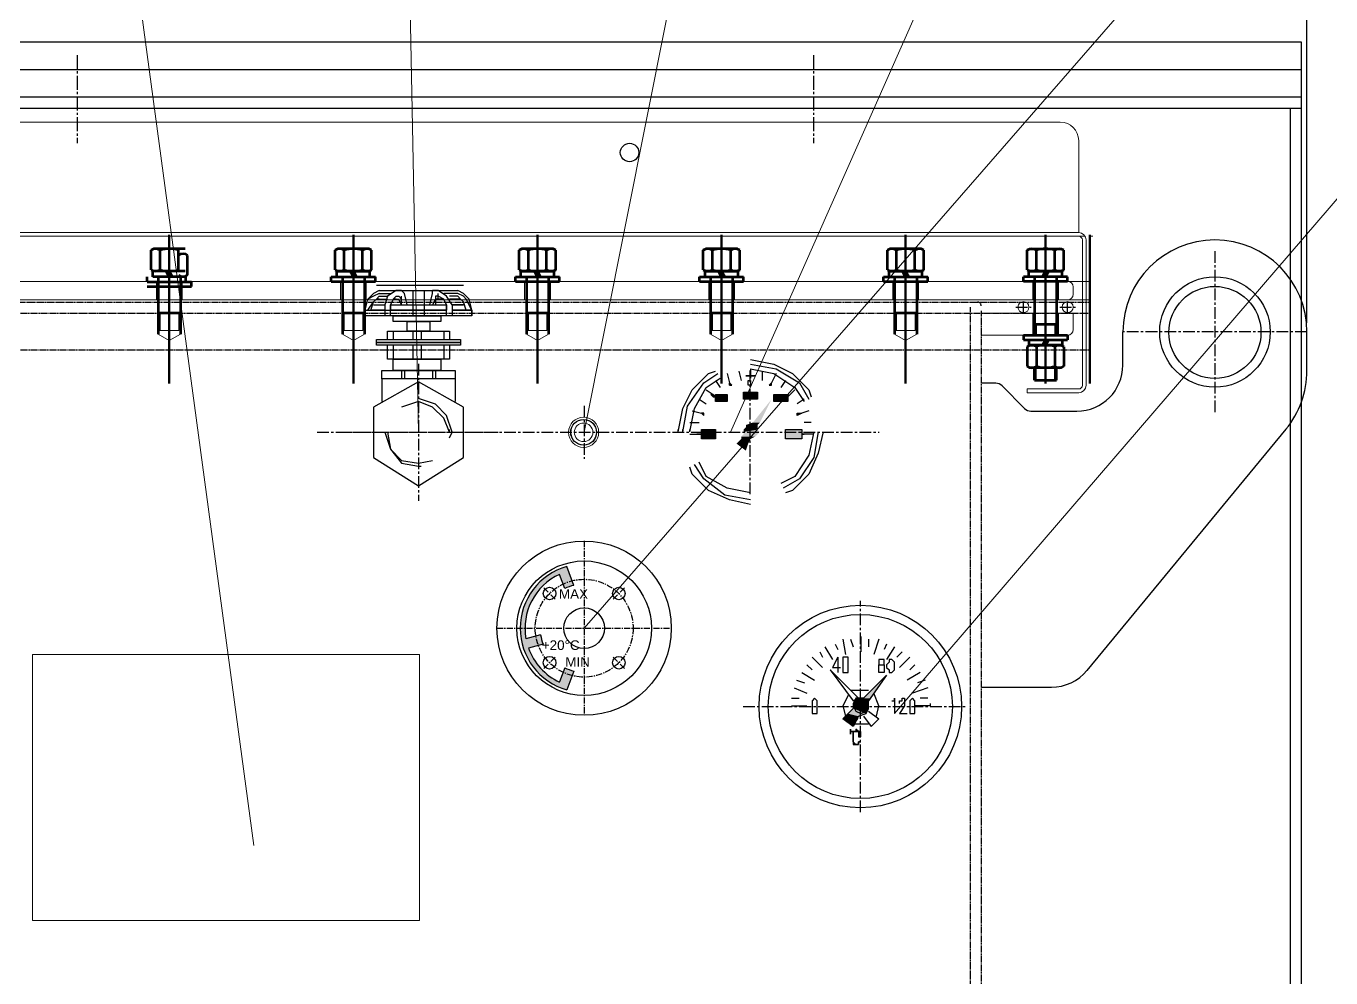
# Model space of a CAD drawing. Header units: millimetres. Extents: x 3151 to 13728, y 2378 to 9705.
# Drawn here: x 5984 to 6693, y 8066 to 8583 of the extents above; entities that cross this region are included whole.
import ezdxf

# ---------------------------------------------------------------- set-up
doc = ezdxf.new("R2010")
doc.units = ezdxf.units.MM
for name, pattern in [('CENTER', [50.8, 31.75, -6.35, 6.35, -6.35]), ('CENTER2', [1.125, 0.75, -0.125, 0.125, -0.125]), ('CENTERX2', [101.6, 63.5, -12.7, 12.7, -12.7]), ('DASHED', [0.75, 0.5, -0.25])]:
    doc.linetypes.add(name, pattern=pattern)
for name, color, linetype, lineweight in [('1', 4, 'Continuous', 53), ('4', 2, 'Continuous', 50), ('标注、文本', 3, 'Continuous', 18), ('粗实线', 4, 'Continuous', 40), ('铁心', 3, 'Continuous', 0)]:
    doc.layers.add(name, color=color, linetype=linetype, lineweight=lineweight)
for name, color, linetype in [('2', 3, 'Continuous'), ('2细线层', 4, 'Continuous'), ('3中心线层', 1, 'CENTER'), ('4虚线层', 6, 'DASHED')]:
    doc.layers.add(name, color=color, linetype=linetype)
doc.styles.add('Note Text (ANSI)', font='arial.ttf')
doc.styles.get("Standard").update_dxf_attribs({"font": 'arial.ttf'})
doc.dimstyles.new('1-15', dxfattribs={"dimscale": 10, "dimtxt": 3.5, "dimasz": 2, "dimexe": 1.5, "dimexo": 0.5, "dimgap": 0.5, "dimtad": 1, "dimtoh": 1, "dimdec": 1, "dimdsep": 46, "dimtxsty": 'Standard', "dimcen": 2.5, "dimclrd": 3, "dimclre": 3, "dimclrt": 3, "dimadec": 0, "dimazin": 2, "dimtfac": 1, "dimtdec": 1, "dimtmove": 0, "dimatfit": 2, "dimfxl": 1, "dimarcsym": 0})

# ---------------------------------------------------------------- blocks, each defined once
blk = doc.blocks.new('A$C27D37FBA')
at = {"layer": '1', "color": 1, "linetype": 'CENTERX2', "lineweight": -3, "ltscale": 0.1}
for p, q in [((43.28, 74.34), (43.28, 0)), ((0, 37.17), (86.57, 37.17))]:
    blk.add_line(p, q, dxfattribs=at)
at = {"layer": '粗实线', "lineweight": 30}
for points in [[(21.92, 114.15), (18.86, 112.62), (15.81, 109.57)], [(34.13, 114.15), (31.07, 114.15), (26.5, 111.1), (24.97, 106.52)], [(37.18, 106.52), (35.65, 112.62), (34.13, 114.15)], [(49.39, 106.52), (50.92, 112.62), (50.92, 114.15)], [(61.6, 106.52), (58.55, 111.1), (53.97, 114.15)], [(70.76, 109.57), (67.71, 112.62), (64.65, 114.15)], [(21.92, 112.62), (18.86, 111.1), (15.81, 109.57)], [(21.92, 111.1), (20.39, 109.57), (18.86, 108.04)], [(21.92, 109.57), (20.39, 109.57), (18.86, 108.04)], [(31.07, 111.1), (29.55, 109.57), (28.02, 106.52)], [(31.07, 109.57), (29.55, 109.57), (28.02, 106.52)], [(28.02, 100.41), (28.02, 106.52), (28.02, 103.46)], [(34.13, 106.52), (34.13, 109.57), (32.6, 111.1)], [(34.13, 106.52), (32.6, 109.57)], [(34.13, 109.57), (34.13, 111.1)], [(53.97, 111.1), (52.44, 111.1), (52.44, 109.57), (52.44, 106.52)], [(53.97, 109.57), (52.44, 109.57)], [(58.55, 106.52), (57.02, 109.57), (53.97, 111.1)], [(58.55, 106.52), (57.02, 109.57), (53.97, 109.57)], [(58.55, 100.41), (58.55, 106.52), (58.55, 103.46)], [(69.23, 109.57), (67.71, 111.1), (64.65, 112.62)], [(67.71, 108.04), (66.18, 109.57), (64.65, 111.1)], [(67.71, 108.04), (66.18, 109.57), (64.65, 109.57)], [(72.28, 103.46), (72.28, 100.41), (14.28, 100.41), (14.28, 103.46)], [(61.6, 103.46), (72.28, 103.46), (72.28, 100.41), (14.28, 100.41), (14.28, 103.46), (24.97, 103.46)], [(28.02, 103.46), (58.55, 103.46)], [(26.5, 87.54), (26.5, 92.12), (60.07, 92.12), (60.07, 87.54)], [(60.07, 84.49), (60.07, 76.85), (26.5, 76.85), (26.5, 84.49)], [(60.07, 37.17), (57.02, 44.8), (50.92, 50.91), (43.28, 53.96), (34.13, 50.91)], [(60.07, 34.12), (61.6, 37.17), (58.55, 46.33), (52.44, 52.43), (43.28, 55.49)], [(24.97, 37.17), (28.02, 28.01), (34.13, 20.38), (43.28, 18.85), (44.81, 18.85)], [(26.5, 37.17), (28.02, 28.01), (34.13, 21.91), (43.28, 20.38), (50.92, 21.91)], [(60.07, 37.17), (60.07, 38.7)]]:
    blk.add_lwpolyline(points, dxfattribs=at)
for points in [[(55.5, 100.41), (55.5, 97.36), (29.55, 97.36), (29.55, 100.41)], [(49.39, 97.36), (49.39, 92.12), (37.18, 92.12), (37.18, 97.36)], [(66.18, 87.54), (66.18, 86.01), (20.39, 86.01), (20.39, 87.54)], [(66.18, 86.01), (66.18, 84.49), (20.39, 84.49), (20.39, 86.01)], [(55.5, 76.85), (55.5, 70.75), (29.55, 70.75), (29.55, 76.85)], [(18.86, 50.91), (18.86, 23.43), (43.28, 8.17), (67.71, 23.43), (67.71, 50.91), (43.28, 64.64)], [(63.13, 70.75), (63.13, 66.17), (23.44, 66.17), (23.44, 70.75)]]:
    blk.add_lwpolyline(points, close=True, dxfattribs=at)
for points in [[(20.39, 117.2), (20.39, 117.2), (67.71, 117.2), (67.71, 117.2)], [(21.92, 114.15), (21.92, 114.15), (64.65, 114.15), (64.65, 114.15)], [(40.23, 114.15), (40.23, 114.15), (40.23, 100.41), (40.23, 100.41)], [(46.34, 114.15), (46.34, 114.15), (46.34, 100.41), (46.34, 100.41)], [(53.97, 114.15), (53.97, 114.15), (50.92, 114.15), (50.92, 114.15)], [(50.92, 112.62), (50.92, 112.62), (50.92, 114.15), (50.92, 114.15)], [(14.28, 103.46), (14.28, 103.46), (15.81, 109.57), (15.81, 109.57)], [(14.28, 103.46), (14.28, 103.46), (15.81, 109.57), (15.81, 109.57)], [(15.81, 103.46), (15.81, 103.46), (18.86, 108.04), (18.86, 108.04)], [(17.34, 103.46), (17.34, 103.46), (18.86, 108.04), (18.86, 108.04)], [(18.86, 106.52), (18.86, 106.52), (24.97, 106.52), (24.97, 106.52)], [(21.92, 112.62), (21.92, 112.62), (28.02, 112.62), (28.02, 112.62)], [(21.92, 111.1), (21.92, 111.1), (26.5, 111.1), (26.5, 111.1)], [(21.92, 109.57), (21.92, 109.57), (26.5, 109.57), (26.5, 109.57)], [(24.97, 106.52), (24.97, 106.52), (24.97, 100.41), (24.97, 100.41)], [(28.02, 106.52), (28.02, 106.52), (58.55, 106.52), (58.55, 106.52)], [(31.07, 111.1), (31.07, 111.1), (32.6, 111.1), (32.6, 111.1)], [(31.07, 109.57), (31.07, 109.57), (32.6, 109.57), (32.6, 109.57)], [(52.44, 109.57), (52.44, 109.57), (50.92, 106.52), (50.92, 106.52)], [(53.97, 111.1), (53.97, 111.1), (53.97, 112.62), (53.97, 112.62)], [(53.97, 109.57), (53.97, 109.57), (53.97, 111.1), (53.97, 111.1)], [(64.65, 112.62), (64.65, 112.62), (57.02, 112.62), (57.02, 112.62)], [(64.65, 111.1), (64.65, 111.1), (60.07, 111.1), (60.07, 111.1)], [(64.65, 109.57), (64.65, 109.57), (60.07, 109.57), (60.07, 109.57)], [(61.6, 106.52), (61.6, 106.52), (67.71, 106.52), (67.71, 106.52)], [(67.71, 106.52), (67.71, 106.52), (61.6, 106.52), (61.6, 106.52)], [(61.6, 106.52), (61.6, 106.52), (61.6, 100.41), (61.6, 100.41)], [(69.23, 103.46), (69.23, 103.46), (67.71, 108.04), (67.71, 108.04)], [(69.23, 103.46), (69.23, 103.46), (67.71, 108.04), (67.71, 108.04)], [(72.28, 103.46), (72.28, 103.46), (69.23, 109.57), (69.23, 109.57)], [(72.28, 103.46), (72.28, 103.46), (70.76, 109.57), (70.76, 109.57)], [(24.97, 103.46), (24.97, 103.46), (17.34, 103.46), (17.34, 103.46)], [(24.97, 103.46), (24.97, 103.46), (28.02, 103.46), (28.02, 103.46)], [(58.55, 103.46), (58.55, 103.46), (28.02, 103.46), (28.02, 103.46)], [(72.28, 103.46), (72.28, 103.46), (61.6, 103.46), (61.6, 103.46)], [(61.6, 103.46), (61.6, 103.46), (69.23, 103.46), (69.23, 103.46)], [(72.28, 100.41), (72.28, 100.41), (72.28, 103.46), (72.28, 103.46)], [(29.55, 92.12), (29.55, 92.12), (29.55, 87.54), (29.55, 87.54)], [(40.23, 92.12), (40.23, 92.12), (40.23, 87.54), (40.23, 87.54)], [(44.81, 92.12), (44.81, 92.12), (44.81, 87.54), (44.81, 87.54)], [(57.02, 92.12), (57.02, 92.12), (57.02, 87.54), (57.02, 87.54)], [(29.55, 84.49), (29.55, 84.49), (29.55, 76.85), (29.55, 76.85)], [(40.23, 84.49), (40.23, 84.49), (40.23, 76.85), (40.23, 76.85)], [(44.81, 84.49), (44.81, 84.49), (44.81, 76.85), (44.81, 76.85)], [(57.02, 84.49), (57.02, 84.49), (57.02, 76.85), (57.02, 76.85)], [(23.44, 66.17), (23.44, 66.17), (23.44, 53.96), (23.44, 53.96)], [(34.13, 70.75), (34.13, 70.75), (34.13, 66.17), (34.13, 66.17)], [(35.65, 70.75), (35.65, 70.75), (35.65, 66.17), (35.65, 66.17)], [(50.92, 70.75), (50.92, 70.75), (50.92, 66.17), (50.92, 66.17)], [(52.44, 70.75), (52.44, 70.75), (52.44, 66.17), (52.44, 66.17)], [(63.13, 66.17), (63.13, 66.17), (63.13, 53.96), (63.13, 53.96)]]:
    blk.add_open_spline(points, degree=3, dxfattribs=at)
blk = doc.blocks.new('A$C611D0E0A')
at = {"layer": '粗实线', "lineweight": 30}
h = blk.add_hatch(color=256, dxfattribs=at)
h.dxf.hatch_style = 2
h.paths.add_polyline_path([(0.931, 2.201), (0.931, 2.159), (0.974, 2.159)])
h = blk.add_hatch(color=256, dxfattribs=at)
h.dxf.hatch_style = 2
h.paths.add_polyline_path([(1.693, 2.201), (1.651, 2.159), (1.693, 2.159)])
h = blk.add_hatch(color=256, dxfattribs=at)
h.dxf.hatch_style = 2
h.paths.add_polyline_path([(0.593, 1.99), (0.635, 1.99), (0.635, 1.947)])
h = blk.add_hatch(color=256, dxfattribs=at)
h.dxf.hatch_style = 2
h.paths.add_polyline_path([(0.635, 1.863), (0.889, 1.863), (0.889, 1.99), (0.635, 1.99)])
h = blk.add_hatch(color=256, dxfattribs=at)
h.dxf.hatch_style = 2
h.paths.add_polyline_path([(0.931, 1.905), (1.143, 1.482), (1.27, 1.482)])
h = blk.add_hatch(color=256, dxfattribs=at)
h.dxf.hatch_style = 2
h.paths.add_polyline_path([(1.185, 1.905), (1.439, 1.905), (1.439, 2.032), (1.185, 2.032)])
h = blk.add_hatch(color=256, dxfattribs=at)
h.dxf.hatch_style = 2
h.paths.add_polyline_path([(1.736, 1.863), (1.947, 1.863), (1.947, 1.99), (1.736, 1.99)])
h = blk.add_hatch(color=256, dxfattribs=at)
h.dxf.hatch_style = 2
h.paths.add_polyline_path([(1.99, 1.99), (1.947, 1.947), (1.99, 1.947)])
h = blk.add_hatch(color=256, dxfattribs=at)
h.dxf.hatch_style = 2
h.paths.add_polyline_path([(1.99, 1.99), (2.032, 1.99), (1.99, 1.947)])
h = blk.add_hatch(color=256, dxfattribs=at)
h.dxf.hatch_style = 2
h.paths.add_polyline_path([(0.423, 1.651), (0.466, 1.651), (0.466, 1.609)])
h = blk.add_hatch(color=256, dxfattribs=at)
h.dxf.hatch_style = 2
h.paths.add_polyline_path([(1.143, 1.482), (1.185, 1.439), (1.397, 1.439)])
h = blk.add_hatch(color=256, dxfattribs=at)
h.dxf.hatch_style = 2
h.paths.add_polyline_path([(1.143, 1.482), (1.27, 1.482), (1.397, 1.439)])
h = blk.add_hatch(color=256, dxfattribs=at)
h.dxf.hatch_style = 2
h.paths.add_polyline_path([(1.185, 1.439), (1.185, 1.397), (1.397, 1.397)])
h = blk.add_hatch(color=256, dxfattribs=at)
h.dxf.hatch_style = 2
h.paths.add_polyline_path([(1.185, 1.439), (1.397, 1.439), (1.397, 1.397)])
h = blk.add_hatch(color=256, dxfattribs=at)
h.dxf.hatch_style = 2
h.paths.add_polyline_path([(2.159, 1.651), (2.201, 1.651), (2.159, 1.609)])
h = blk.add_hatch(color=256, dxfattribs=at)
h.dxf.hatch_style = 2
h.paths.add_polyline_path([(0.381, 1.185), (0.677, 1.185), (0.677, 1.355), (0.381, 1.355)])
h = blk.add_hatch(color=256, dxfattribs=at)
h.dxf.hatch_style = 2
h.paths.add_polyline_path([(1.185, 1.355), (1.143, 1.312), (1.439, 1.312)])
h = blk.add_hatch(color=256, dxfattribs=at)
h.dxf.hatch_style = 2
h.paths.add_polyline_path([(1.143, 1.312), (1.185, 1.27), (1.439, 1.27)])
h = blk.add_hatch(color=256, dxfattribs=at)
h.dxf.hatch_style = 2
h.paths.add_polyline_path([(1.143, 1.312), (1.439, 1.312), (1.439, 1.27)])
h = blk.add_hatch(color=256, dxfattribs=at)
h.dxf.hatch_style = 2
h.paths.add_polyline_path([(1.185, 1.397), (1.185, 1.355), (1.439, 1.355)])
h = blk.add_hatch(color=256, dxfattribs=at)
h.dxf.hatch_style = 2
h.paths.add_polyline_path([(1.185, 1.397), (1.397, 1.397), (1.439, 1.355)])
h = blk.add_hatch(color=256, dxfattribs=at)
h.dxf.hatch_style = 2
h.paths.add_polyline_path([(1.185, 1.355), (1.439, 1.355), (1.439, 1.312)])
h = blk.add_hatch(color=256, dxfattribs=at)
h.dxf.hatch_style = 2
h.paths.add_polyline_path([(1.185, 1.27), (1.228, 1.228), (1.482, 1.228)])
h = blk.add_hatch(color=256, dxfattribs=at)
h.dxf.hatch_style = 2
h.paths.add_polyline_path([(1.185, 1.27), (1.439, 1.27), (1.482, 1.228)])
h = blk.add_hatch(color=256, dxfattribs=at)
h.dxf.hatch_style = 2
h.paths.add_polyline_path([(1.228, 1.228), (1.312, 1.185), (1.482, 1.185)])
h = blk.add_hatch(color=256, dxfattribs=at)
h.dxf.hatch_style = 2
h.paths.add_polyline_path([(1.228, 1.228), (1.482, 1.228), (1.482, 1.185)])
h = blk.add_hatch(color=256, dxfattribs=at)
h.dxf.hatch_style = 2
h.paths.add_polyline_path([(1.312, 1.185), (1.355, 1.101), (1.566, 1.101)])
h = blk.add_hatch(color=256, dxfattribs=at)
h.dxf.hatch_style = 2
h.paths.add_polyline_path([(1.312, 1.185), (1.482, 1.185), (1.566, 1.101)])
h = blk.add_hatch(color=256, dxfattribs=at)
h.dxf.hatch_style = 2
h.paths.add_polyline_path([(1.947, 1.185), (2.201, 1.185), (2.201, 1.355), (1.947, 1.355)])
h = blk.add_hatch(color=256, dxfattribs=at)
h.dxf.hatch_style = 2
h.paths.add_polyline_path([(1.355, 1.101), (1.566, 1.101), (1.397, 0.974)])
for points in [[(1.312, 2.625), (0.889, 2.54), (0.55, 2.371), (0.254, 2.074), (0.212, 1.947)], [(1.312, 2.54), (0.847, 2.455), (0.423, 2.201), (0.254, 1.905)], [(1.312, 2.455), (0.889, 2.371), (0.508, 2.117), (0.339, 1.863)], [(2.54, 1.312), (2.455, 1.778), (2.159, 2.201), (1.905, 2.371)], [(2.625, 1.312), (2.54, 1.736), (2.371, 2.074), (2.074, 2.371), (1.947, 2.413)], [(2.413, 1.312), (2.328, 1.736), (2.117, 2.117), (1.863, 2.286)], [(0, 1.312), (0.085, 0.931), (0.254, 0.55), (0.55, 0.254), (0.677, 0.212)], [(0.085, 1.312), (0.169, 0.847), (0.423, 0.466), (0.72, 0.296)], [(0.169, 1.312), (0.254, 0.889), (0.508, 0.508), (0.762, 0.381)], [(2.54, 1.312), (2.54, 1.355)], [(2.625, 1.312), (2.625, 1.355)], [(1.312, 0.212), (1.736, 0.296), (2.117, 0.508), (2.244, 0.762)], [(1.312, 0.085), (1.778, 0.169), (2.159, 0.466), (2.328, 0.72)], [(1.312, 0), (1.693, 0.085), (2.074, 0.254), (2.371, 0.55), (2.413, 0.677)]]:
    blk.add_lwpolyline(points, dxfattribs=at)
for points in [[(0.931, 2.201), (0.974, 2.159), (0.931, 2.159)], [(1.397, 2.328), (1.228, 2.328)], [(1.312, 2.244), (1.312, 2.201), (1.312, 2.159), (1.355, 2.159), (1.355, 2.201), (1.355, 2.244)], [(1.693, 2.201), (1.693, 2.159), (1.651, 2.159)], [(1.693, 2.201), (1.651, 2.159), (1.693, 2.159)], [(0.593, 1.99), (0.635, 1.947)], [(0.635, 1.863), (0.889, 1.863), (0.889, 1.99), (0.635, 1.99)], [(1.185, 1.905), (1.439, 1.905), (1.439, 2.032), (1.185, 2.032)], [(1.736, 1.863), (1.947, 1.863), (1.947, 1.99), (1.736, 1.99)], [(2.032, 1.99), (1.99, 1.947), (1.947, 1.947), (1.99, 1.99)], [(1.99, 1.99), (1.947, 1.947), (1.99, 1.947), (2.032, 1.99)], [(0.381, 1.651), (0.466, 1.609), (0.466, 1.651), (0.423, 1.651)], [(2.201, 1.651), (2.159, 1.609), (2.159, 1.651)], [(2.201, 1.651), (2.159, 1.609), (2.159, 1.651)], [(0.339, 1.27), (0.381, 1.27)], [(0.381, 1.185), (0.677, 1.185), (0.677, 1.355), (0.381, 1.355)], [(1.947, 1.185), (2.201, 1.185), (2.201, 1.355), (1.947, 1.355)], [(2.286, 1.27), (2.201, 1.27)], [(2.286, 1.27), (2.201, 1.27)]]:
    blk.add_lwpolyline(points, close=True, dxfattribs=at)
for points in [[(0.847, 2.371), (0.847, 2.371), (0.931, 2.201), (0.931, 2.201)], [(1.101, 2.413), (1.101, 2.413), (1.101, 2.244), (1.101, 2.244)], [(1.312, 2.455), (1.312, 2.455), (1.312, 2.286), (1.312, 2.286)], [(1.524, 2.413), (1.524, 2.413), (1.482, 2.244), (1.482, 2.244)], [(1.736, 2.371), (1.736, 2.371), (1.693, 2.201), (1.693, 2.201)], [(0.677, 2.244), (0.677, 2.244), (0.762, 2.117), (0.762, 2.117)], [(1.947, 2.244), (1.947, 2.244), (1.863, 2.117), (1.863, 2.117)], [(0.339, 1.905), (0.339, 1.905), (0.466, 1.82), (0.466, 1.82)], [(0.508, 2.074), (0.508, 2.074), (0.593, 1.99), (0.593, 1.99)], [(2.117, 2.074), (2.117, 2.074), (1.99, 1.99), (1.99, 1.99)], [(2.244, 1.905), (2.244, 1.905), (2.117, 1.82), (2.117, 1.82)], [(0.254, 1.693), (0.254, 1.693), (0.381, 1.651), (0.381, 1.651)], [(2.371, 1.693), (2.371, 1.693), (2.201, 1.651), (2.201, 1.651)], [(0.212, 1.482), (0.212, 1.482), (0.339, 1.482), (0.339, 1.482)], [(2.413, 1.482), (2.413, 1.482), (2.244, 1.482), (2.244, 1.482)], [(0.169, 1.27), (0.169, 1.27), (0.339, 1.27), (0.339, 1.27)], [(2.413, 1.27), (2.413, 1.27), (2.286, 1.27), (2.286, 1.27)], [(2.413, 1.312), (2.413, 1.312), (2.413, 1.355), (2.413, 1.355)]]:
    blk.add_open_spline(points, degree=3, dxfattribs=at)
blk = doc.blocks.new('fgffg')
blk.add_hatch(color=256).paths.add_polyline_path([(26283.3, -83546.9, -0.054749), (26292.7, -83543.5), (26285.6, -83524, 0.757864), (26285.6, -83652), (26292.7, -83632.5, -0.054749), (26283.3, -83629), (26277.9, -83643.8, -0.201943), (26245.7, -83608.7), (26260.9, -83604.6, -0.054749), (26258.3, -83594.9), (26243.1, -83599, -0.342707), (26277.9, -83532.1)])
for p, q in [((26292.7, -83543.5), (26285.6, -83524)), ((26283.3, -83546.9), (26277.9, -83532.1)), ((26258.3, -83594.9), (26243.1, -83599)), ((26260.9, -83604.6), (26245.7, -83608.7)), ((26283.3, -83629), (26277.9, -83643.8)), ((26292.7, -83632.5), (26285.6, -83652))]:
    blk.add_line(p, q)
for radius, start, end in [(66.5, 105.6856, 254.3144), (61.5, 114.6661, 190.3339), (45.8, 103.7325, 116.2675), (45.8, 188.7325, 201.2675), (61.5, 199.6661, 245.3339), (45.8, 243.7325, 256.2675)]:
    blk.add_arc((26303.6, -83588), radius, start, end)
blk = doc.blocks.new('A$C6F763E90')
at = {"layer": '1', "color": 1, "linetype": 'CENTERX2', "lineweight": -3, "ltscale": 0.1}
for p, q in [((90.5, 181.1), (90.5, 0)), ((48.8, 132.3), (60.4, 120.7)), ((132.3, 132.3), (120.7, 120.7)), ((0, 90.5), (181.1, 90.5)), ((48.8, 48.8), (60.4, 60.4)), ((132.3, 48.8), (120.7, 60.4))]:
    blk.add_line(p, q, dxfattribs=at)
blk.add_circle((90.5, 90.5), 50.8, dxfattribs=at)
at = {"layer": '2细线层'}
for centre, radius in [((90.5, 90.5), 90.5), ((90.5, 90.5), 69.8), ((54.6, 126.5), 6.5), ((126.5, 126.5), 6.5), ((90.5, 90.5), 21.1), ((54.6, 54.6), 6.5), ((126.5, 54.6), 6.5)]:
    blk.add_circle(centre, radius, dxfattribs=at)
blk.add_blockref('fgffg', (-26213, 83678.5), dxfattribs=at)
at = {"layer": '2细线层', "style": 'Note Text (ANSI)'}
for s, p in [('MAX', (64.3, 121)), ('+20%%DC', (46.5, 67.9)), ('MIN', (70.9, 50.4))]:
    blk.add_text(s, height=10, dxfattribs=at).set_placement(p)
blk = doc.blocks.new('*D70')
at = {"layer": 'Defpoints', "color": 0, "transparency": 16777216}
for p in [(6679.89, 8702.67), (4943.89, 8416.54), (6679.89, 8416.53)]:
    blk.add_point(p, dxfattribs=at)
at = {"layer": '标注、文本', "color": 3, "lineweight": -2, "transparency": 16777216}
for p, q in [((4943.89, 8421.54), (4943.89, 8717.67)), ((6679.89, 8421.53), (6679.89, 8717.67)), ((4963.89, 8702.67), (6659.89, 8702.67))]:
    blk.add_line(p, q, dxfattribs=at)
at = {"layer": '标注、文本', "color": 3, "transparency": 16777216}
for points in [[(4963.89, 8706), (4963.89, 8699.33), (4943.89, 8702.67)], [(6659.89, 8706), (6659.89, 8699.33), (6679.89, 8702.67)]]:
    blk.add_solid(points, dxfattribs=at)
at = {"layer": '标注、文本', "color": 3, "transparency": 16777216, "insert": (5811.89, 8725.55), "char_height": 35, "attachment_point": 5}
blk.add_mtext('1736', dxfattribs=at)

msp = doc.modelspace()

# ---------------------------------------------------------------- hatches: boundary and pattern name
at = {"layer": '粗实线', "lineweight": 30}
h = msp.add_hatch(color=256, dxfattribs=at)
h.dxf.hatch_style = 2
h.paths.add_polyline_path([(6451.552, 8230.101), (6438.979, 8217.528), (6443.17, 8217.528)])
h = msp.add_hatch(color=256, dxfattribs=at)
h.dxf.hatch_style = 2
h.paths.add_polyline_path([(6434.788, 8217.528), (6433.391, 8216.131), (6441.773, 8216.131)])
h = msp.add_hatch(color=256, dxfattribs=at)
h.dxf.hatch_style = 2
h.paths.add_polyline_path([(6433.391, 8216.131), (6433.391, 8214.734), (6441.773, 8214.734)])
h = msp.add_hatch(color=256, dxfattribs=at)
h.dxf.hatch_style = 2
h.paths.add_polyline_path([(6433.391, 8216.131), (6441.773, 8216.131), (6441.773, 8214.734)])
h = msp.add_hatch(color=256, dxfattribs=at)
h.dxf.hatch_style = 2
h.paths.add_polyline_path([(6434.788, 8217.528), (6443.17, 8217.528), (6441.773, 8216.131)])
h = msp.add_hatch(color=256, dxfattribs=at)
h.dxf.hatch_style = 2
h.paths.add_polyline_path([(6430.597, 8209.146), (6429.2, 8207.749), (6436.185, 8207.749)])
h = msp.add_hatch(color=256, dxfattribs=at)
h.dxf.hatch_style = 2
h.paths.add_polyline_path([(6433.391, 8211.94), (6430.597, 8209.146), (6440.376, 8209.146)])
h = msp.add_hatch(color=256, dxfattribs=at)
h.dxf.hatch_style = 2
h.paths.add_polyline_path([(6430.597, 8209.146), (6440.376, 8209.146), (6436.185, 8207.749)])
h = msp.add_hatch(color=256, dxfattribs=at)
h.dxf.hatch_style = 2
h.paths.add_polyline_path([(6433.391, 8214.734), (6433.391, 8211.94), (6441.773, 8211.94)])
h = msp.add_hatch(color=256, dxfattribs=at)
h.dxf.hatch_style = 2
h.paths.add_polyline_path([(6433.391, 8214.734), (6441.773, 8214.734), (6441.773, 8211.94)])
h = msp.add_hatch(color=256, dxfattribs=at)
h.dxf.hatch_style = 2
h.paths.add_polyline_path([(6433.391, 8211.94), (6441.773, 8211.94), (6440.376, 8209.146)])
h = msp.add_hatch(color=256, dxfattribs=at)
h.dxf.hatch_style = 2
h.paths.add_polyline_path([(6429.2, 8207.749), (6427.803, 8206.352), (6436.185, 8206.352)])
h = msp.add_hatch(color=256, dxfattribs=at)
h.dxf.hatch_style = 2
h.paths.add_polyline_path([(6427.803, 8206.352), (6436.185, 8206.352), (6433.391, 8202.161)])
h = msp.add_hatch(color=256, dxfattribs=at)
h.dxf.hatch_style = 2
h.paths.add_polyline_path([(6429.2, 8207.749), (6436.185, 8207.749), (6436.185, 8206.352)])
h = msp.add_hatch(color=256, dxfattribs=at)
h.dxf.hatch_style = 2
h.paths.add_polyline_path([(6434.788, 8200.764), (6434.788, 8199.367), (6433.391, 8199.367), (6433.391, 8197.97), (6433.391, 8196.573), (6433.391, 8195.176), (6433.391, 8193.779), (6433.391, 8192.382), (6434.788, 8192.382), (6436.185, 8192.382), (6434.788, 8192.382), (6433.391, 8193.779), (6433.391, 8195.176), (6433.391, 8196.573), (6433.391, 8197.97), (6433.391, 8199.367), (6434.788, 8199.367), (6436.185, 8199.367)])
h = msp.add_hatch(color=256, dxfattribs=at)
h.dxf.hatch_style = 2
h.paths.add_polyline_path([(6431.994, 8199.367), (6431.994, 8197.97), (6431.994, 8199.367), (6433.391, 8199.367)])
h = msp.add_hatch(color=256, dxfattribs=at)
h.dxf.hatch_style = 2
h.paths.add_polyline_path([(6437.582, 8193.779), (6436.185, 8193.779), (6436.185, 8192.382), (6434.788, 8192.382), (6436.185, 8192.382), (6436.185, 8193.779)])
h = msp.add_hatch(color=256, dxfattribs=at)
h.dxf.hatch_style = 2
h.paths.add_polyline_path([(6437.582, 8199.367), (6436.185, 8199.367), (6436.185, 8197.97), (6436.185, 8196.573), (6437.582, 8196.573)])

# ---------------------------------------------------------------- linework, layer by layer
at = {"layer": '1'}
for p, q in [((6051.963, 8460.958), (6053.292, 8461.726)), ((6051.963, 8450.293), (6051.963, 8460.958)), ((6070.483, 8461.726), (6053.292, 8461.726)), ((6056.925, 8450.293), (6056.925, 8460.958)), ((6066.85, 8450.293), (6066.85, 8460.958)), ((6071.813, 8458.158), (6070.483, 8458.926)), ((6071.813, 8447.493), (6071.813, 8458.158)), ((6151.963, 8460.958), (6153.292, 8461.726)), ((6151.963, 8450.293), (6151.963, 8460.958)), ((6170.483, 8461.726), (6153.292, 8461.726)), ((6156.925, 8450.293), (6156.925, 8460.958)), ((6166.85, 8450.293), (6166.85, 8460.958)), ((6171.813, 8460.958), (6170.483, 8461.726)), ((6171.813, 8450.293), (6171.813, 8460.958)), ((6251.963, 8460.958), (6253.292, 8461.726)), ((6251.963, 8450.293), (6251.963, 8460.958)), ((6270.483, 8461.726), (6253.292, 8461.726)), ((6256.925, 8450.293), (6256.925, 8460.958)), ((6266.85, 8450.293), (6266.85, 8460.958)), ((6271.813, 8460.958), (6270.483, 8461.726)), ((6271.813, 8450.293), (6271.813, 8460.958)), ((6351.963, 8460.958), (6353.292, 8461.726)), ((6351.963, 8450.293), (6351.963, 8460.958)), ((6370.483, 8461.726), (6353.292, 8461.726)), ((6356.925, 8450.293), (6356.925, 8460.958)), ((6366.85, 8450.293), (6366.85, 8460.958)), ((6371.813, 8460.958), (6370.483, 8461.726)), ((6371.813, 8450.293), (6371.813, 8460.958)), ((6451.963, 8460.958), (6453.292, 8461.726)), ((6451.963, 8450.293), (6451.963, 8460.958)), ((6470.483, 8461.726), (6453.292, 8461.726)), ((6456.925, 8450.293), (6456.925, 8460.958)), ((6466.85, 8450.293), (6466.85, 8460.958)), ((6471.813, 8460.958), (6470.483, 8461.726)), ((6471.813, 8450.293), (6471.813, 8460.958)), ((6527.963, 8460.958), (6529.292, 8461.726)), ((6527.963, 8450.293), (6527.963, 8460.958)), ((6529.292, 8461.726), (6546.483, 8461.726)), ((6532.925, 8450.293), (6532.925, 8460.958)), ((6542.85, 8450.293), (6542.85, 8460.958)), ((6547.813, 8460.958), (6546.483, 8461.726)), ((6547.813, 8450.293), (6547.813, 8460.958)), ((6051.963, 8450.293), (6053.292, 8449.526)), ((6052.888, 8446.526), (6052.888, 8449.526)), ((6070.483, 8449.526), (6053.292, 8449.526)), ((6061.888, 8446.526), (6060.188, 8449.526)), ((6063.588, 8446.526), (6061.888, 8449.526)), ((6151.963, 8450.293), (6153.292, 8449.526)), ((6152.888, 8446.526), (6152.888, 8449.526)), ((6152.888, 8449.526), (6170.888, 8449.526)), ((6170.483, 8449.526), (6153.292, 8449.526)), ((6161.888, 8446.526), (6160.188, 8449.526)), ((6163.588, 8446.526), (6161.888, 8449.526)), ((6171.813, 8450.293), (6170.483, 8449.526)), ((6170.888, 8446.526), (6170.888, 8449.526)), ((6251.963, 8450.293), (6253.292, 8449.526)), ((6252.888, 8446.526), (6252.888, 8449.526)), ((6252.888, 8449.526), (6270.888, 8449.526)), ((6270.483, 8449.526), (6253.292, 8449.526)), ((6261.888, 8446.526), (6260.188, 8449.526)), ((6263.588, 8446.526), (6261.888, 8449.526)), ((6271.813, 8450.293), (6270.483, 8449.526)), ((6270.888, 8446.526), (6270.888, 8449.526)), ((6351.963, 8450.293), (6353.292, 8449.526)), ((6352.888, 8446.526), (6352.888, 8449.526)), ((6352.888, 8449.526), (6370.888, 8449.526)), ((6370.483, 8449.526), (6353.292, 8449.526)), ((6361.888, 8446.526), (6360.188, 8449.526)), ((6363.588, 8446.526), (6361.888, 8449.526)), ((6371.813, 8450.293), (6370.483, 8449.526)), ((6370.888, 8446.526), (6370.888, 8449.526)), ((6451.963, 8450.293), (6453.292, 8449.526)), ((6452.888, 8446.526), (6452.888, 8449.526)), ((6452.888, 8449.526), (6470.888, 8449.526)), ((6470.483, 8449.526), (6453.292, 8449.526)), ((6461.888, 8446.526), (6460.188, 8449.526)), ((6463.588, 8446.526), (6461.888, 8449.526)), ((6471.813, 8450.293), (6470.483, 8449.526)), ((6470.888, 8446.526), (6470.888, 8449.526)), ((6527.963, 8450.293), (6529.292, 8449.526)), ((6528.888, 8446.526), (6528.888, 8449.526)), ((6546.888, 8449.526), (6528.888, 8449.526)), ((6529.292, 8449.526), (6546.483, 8449.526)), ((6536.188, 8446.526), (6537.888, 8449.526)), ((6537.888, 8446.526), (6539.588, 8449.526)), ((6547.813, 8450.293), (6546.483, 8449.526)), ((6546.888, 8446.526), (6546.888, 8449.526)), ((6049.888, 8444.026), (6049.888, 8446.526)), ((6049.888, 8443.726), (6073.888, 8443.726)), ((6052.888, 8446.726), (6070.888, 8446.726)), ((6052.888, 8443.726), (6070.888, 8443.726)), ((6055.888, 8446.308), (6055.888, 8420.808)), ((6067.888, 8446.308), (6067.888, 8420.808)), ((6071.813, 8447.493), (6070.483, 8446.726)), ((6070.888, 8443.726), (6070.888, 8446.726)), ((6073.888, 8441.226), (6073.888, 8443.726)), ((6149.888, 8444.026), (6149.888, 8446.526)), ((6149.888, 8446.526), (6173.888, 8446.526)), ((6149.888, 8444.026), (6173.888, 8444.026)), ((6152.888, 8446.526), (6170.888, 8446.526)), ((6155.888, 8446.308), (6155.888, 8420.808)), ((6167.888, 8446.308), (6167.888, 8420.808)), ((6173.888, 8444.026), (6173.888, 8446.526)), ((6249.888, 8444.026), (6249.888, 8446.526)), ((6249.888, 8446.526), (6273.888, 8446.526)), ((6249.888, 8444.026), (6273.888, 8444.026)), ((6252.888, 8446.526), (6270.888, 8446.526)), ((6255.888, 8446.308), (6255.888, 8420.808)), ((6267.888, 8446.308), (6267.888, 8420.808)), ((6273.888, 8444.026), (6273.888, 8446.526)), ((6349.888, 8444.026), (6349.888, 8446.526)), ((6349.888, 8446.526), (6373.888, 8446.526)), ((6349.888, 8444.026), (6373.888, 8444.026)), ((6352.888, 8446.526), (6370.888, 8446.526)), ((6355.888, 8446.308), (6355.888, 8420.808)), ((6367.888, 8446.308), (6367.888, 8420.808)), ((6373.888, 8444.026), (6373.888, 8446.526)), ((6449.888, 8444.026), (6449.888, 8446.526)), ((6449.888, 8446.526), (6473.888, 8446.526)), ((6449.888, 8444.026), (6473.888, 8444.026)), ((6452.888, 8446.526), (6470.888, 8446.526)), ((6455.888, 8446.308), (6455.888, 8420.808)), ((6467.888, 8446.308), (6467.888, 8420.808)), ((6473.888, 8444.026), (6473.888, 8446.526)), ((6525.888, 8444.026), (6525.888, 8446.526)), ((6549.888, 8446.526), (6525.888, 8446.526)), ((6549.888, 8444.026), (6525.888, 8444.026)), ((6546.888, 8446.526), (6528.888, 8446.526)), ((6531.888, 8446.308), (6531.888, 8420.808)), ((6543.888, 8446.308), (6543.888, 8420.808)), ((6549.888, 8444.026), (6549.888, 8446.526)), ((6049.888, 8441.226), (6073.888, 8441.226)), ((6067.888, 8426.808), (6055.888, 8426.808)), ((6055.888, 8420.808), (6055.888, 8415.272)), ((6067.888, 8420.808), (6067.888, 8415.272)), ((6167.888, 8426.808), (6155.888, 8426.808)), ((6155.888, 8420.808), (6155.888, 8415.272)), ((6167.888, 8420.808), (6167.888, 8415.272)), ((6267.888, 8426.808), (6255.888, 8426.808)), ((6255.888, 8420.808), (6255.888, 8415.272)), ((6267.888, 8420.808), (6267.888, 8415.272)), ((6367.888, 8426.808), (6355.888, 8426.808)), ((6355.888, 8420.808), (6355.888, 8415.272)), ((6367.888, 8420.808), (6367.888, 8415.272)), ((6467.888, 8426.808), (6455.888, 8426.808)), ((6455.888, 8420.808), (6455.888, 8415.272)), ((6467.888, 8420.808), (6467.888, 8415.272)), ((6531.888, 8420.808), (6543.888, 8420.808)), ((6531.888, 8420.808), (6531.888, 8414.808)), ((6543.888, 8420.808), (6543.888, 8414.808)), ((6525.888, 8414.808), (6549.888, 8414.808)), ((6525.888, 8414.808), (6525.888, 8412.308)), ((6549.888, 8414.808), (6549.888, 8412.308)), ((6525.888, 8412.308), (6549.888, 8412.308)), ((6527.963, 8408.54), (6529.292, 8409.308)), ((6527.963, 8408.54), (6527.963, 8397.875)), ((6528.888, 8412.308), (6546.888, 8412.308)), ((6528.888, 8412.308), (6528.888, 8409.308)), ((6528.888, 8409.308), (6546.888, 8409.308)), ((6546.483, 8409.308), (6529.292, 8409.308)), ((6532.925, 8408.54), (6532.925, 8397.875)), ((6537.888, 8412.308), (6536.188, 8409.308)), ((6539.588, 8412.308), (6537.888, 8409.308)), ((6542.85, 8408.54), (6542.85, 8397.875)), ((6547.813, 8408.54), (6546.483, 8409.308)), ((6546.888, 8412.308), (6546.888, 8409.308)), ((6547.813, 8408.54), (6547.813, 8397.875)), ((6527.963, 8397.875), (6529.292, 8397.108)), ((6546.483, 8397.108), (6529.292, 8397.108)), ((6531.888, 8390.366), (6531.888, 8397.108)), ((6543.888, 8390.366), (6543.888, 8397.108)), ((6547.813, 8397.875), (6546.483, 8397.108)), ((6531.888, 8390.366), (6543.888, 8390.366))]:
    msp.add_line(p, q, dxfattribs=at)
at = {"layer": '1', "color": 1, "linetype": 'CENTERX2', "lineweight": -3, "ltscale": 0.1}
for p, q in [((6629.888, 8460.51), (6629.888, 8372.569)), ((6537.888, 8446.465), (6537.888, 8403.197)), ((6521.703, 8430.026), (6530.072, 8430.026)), ((6525.888, 8426.787), (6525.888, 8433.264)), ((6545.703, 8430.026), (6554.072, 8430.026)), ((6549.888, 8426.787), (6549.888, 8433.264)), ((6679.888, 8416.54), (6579.888, 8416.54)), ((6377.264, 8395.666), (6377.264, 8328.35)), ((6287.264, 8376.478), (6287.264, 8347.538)), ((6142.147, 8362.008), (6447.556, 8362.008)), ((6437.286, 8155.53), (6437.286, 8270.51)), ((6373.65, 8213.02), (6495.293, 8213.02))]:
    msp.add_line(p, q, dxfattribs=at)
at = {"layer": '1'}
for centre, radius, start, end in [((6054.498, 8457.157), 4.569, 57.914436, 123.704561), ((6061.888, 8443.726), 18, 73.996597, 106.003403), ((6069.277, 8454.357), 4.569, 56.295439, 122.085564), ((6154.498, 8457.157), 4.569, 57.914436, 123.704561), ((6161.888, 8443.726), 18, 73.996597, 106.003403), ((6169.277, 8457.157), 4.569, 56.295439, 122.085564), ((6254.498, 8457.157), 4.569, 57.914436, 123.704561), ((6261.888, 8443.726), 18, 73.996597, 106.003403), ((6269.277, 8457.157), 4.569, 56.295439, 122.085564), ((6354.498, 8457.157), 4.569, 57.914436, 123.704561), ((6361.888, 8443.726), 18, 73.996597, 106.003403), ((6369.277, 8457.157), 4.569, 56.295439, 122.085564), ((6454.498, 8457.157), 4.569, 57.914436, 123.704561), ((6461.888, 8443.726), 18, 73.996597, 106.003403), ((6469.277, 8457.157), 4.569, 56.295439, 122.085564), ((6530.498, 8457.157), 4.569, 57.914436, 123.704561), ((6537.888, 8443.726), 18, 73.996597, 106.003403), ((6545.277, 8457.157), 4.569, 56.295439, 122.085564), ((6054.498, 8454.094), 4.569, 236.295439, 302.558752), ((6061.888, 8467.526), 18, 253.996597, 286.003403), ((6154.498, 8454.094), 4.569, 236.295439, 302.558752), ((6161.888, 8467.526), 18, 253.996597, 286.003403), ((6169.277, 8454.094), 4.569, 237.914436, 303.704561), ((6254.498, 8454.094), 4.569, 236.295439, 302.558752), ((6261.888, 8467.526), 18, 253.996597, 286.003403), ((6269.277, 8454.094), 4.569, 237.914436, 303.704561), ((6354.498, 8454.094), 4.569, 236.295439, 302.558752), ((6361.888, 8467.526), 18, 253.996597, 286.003403), ((6369.277, 8454.094), 4.569, 237.914436, 303.704561), ((6454.498, 8454.094), 4.569, 236.295439, 302.558752), ((6461.888, 8467.526), 18, 253.996597, 286.003403), ((6469.277, 8454.094), 4.569, 237.914436, 303.704561), ((6530.498, 8454.094), 4.569, 236.295439, 302.085564), ((6537.888, 8467.526), 18, 253.996597, 286.003403), ((6545.277, 8454.094), 4.569, 237.441248, 303.704561), ((6069.277, 8451.294), 4.569, 237.914436, 303.704561), ((6530.498, 8404.739), 4.569, 57.441248, 123.704561), ((6537.888, 8391.308), 18, 73.996597, 106.003403), ((6545.277, 8404.739), 4.569, 56.295439, 122.085564), ((6530.498, 8401.676), 4.569, 236.295439, 302.085564), ((6537.888, 8415.108), 18, 253.996597, 286.003403), ((6545.277, 8401.676), 4.569, 237.914436, 303.704561)]:
    msp.add_arc(centre, radius, start, end, dxfattribs=at)
at = {"layer": '2'}
for p, q in [((6056.788, 8426.808), (6056.788, 8417.272)), ((6066.988, 8426.808), (6066.988, 8417.272)), ((6156.788, 8426.808), (6156.788, 8417.272)), ((6166.988, 8426.808), (6166.988, 8417.272)), ((6256.788, 8426.808), (6256.788, 8417.272)), ((6266.988, 8426.808), (6266.988, 8417.272)), ((6356.788, 8426.808), (6356.788, 8417.272)), ((6366.988, 8426.808), (6366.988, 8417.272)), ((6456.788, 8426.808), (6456.788, 8417.272)), ((6466.988, 8426.808), (6466.988, 8417.272)), ((6532.788, 8420.808), (6532.788, 8414.808)), ((6542.988, 8420.808), (6542.988, 8414.808)), ((6532.788, 8390.366), (6532.788, 8397.108)), ((6542.988, 8390.366), (6542.988, 8397.108))]:
    msp.add_line(p, q, dxfattribs=at)
at = {"layer": '3中心线层', "linetype": 'CENTER2', "lineweight": -3, "ltscale": 10}
for p, q in [((6011.888, 8566.939), (6011.888, 8519.144)), ((6411.888, 8566.939), (6411.888, 8519.144))]:
    msp.add_line(p, q, dxfattribs=at)
at = {"layer": '4'}
for p, q in [((6061.888, 8469.308), (6061.888, 8388.508)), ((6161.888, 8469.308), (6161.888, 8388.508)), ((6261.888, 8469.308), (6261.888, 8388.508)), ((6361.888, 8469.308), (6361.888, 8388.508)), ((6461.888, 8469.308), (6461.888, 8388.508)), ((6537.888, 8469.308), (6537.888, 8388.508)), ((6561.888, 8469.308), (6561.888, 8388.508))]:
    msp.add_line(p, q, dxfattribs=at)
at = {"layer": '4虚线层'}
for p, q in [((5122.888, 8432.808), (6561.888, 8432.808)), ((6496.888, 8430.008), (6496.888, 6732.057)), ((6502.888, 8428.008), (6502.888, 6732.057)), ((5070.888, 8426.808), (6561.888, 8426.808)), ((5075.963, 8406.808), (6561.888, 8406.808))]:
    msp.add_line(p, q, dxfattribs=at)
msp.add_arc((6500.888, 8430.808), 2, 0, 90, dxfattribs=at)
msp.add_arc((6500.888, 8430.808), 2, 0, 90, dxfattribs=at)
at = {"layer": '标注、文本', "color": 4, "lineweight": 30}
for p, q in [((6676.888, 6724.057), (6676.888, 8574.026)), ((6670.888, 6732.057), (6670.888, 8538.026)), ((6579.888, 8398.548), (6579.888, 8416.531)), ((6679.888, 8395.534), (6679.888, 8416.531)), ((6510.8, 8388.665), (6502.888, 8388.665)), ((6526.362, 8375.033), (6514.356, 8387.18)), ((6529.918, 8373.548), (6554.888, 8373.548)), ((6668.466, 8363.726), (6560.387, 8232.644)), ((6503.06, 8223.548), (6541.098, 8223.548))]:
    msp.add_line(p, q, dxfattribs=at)
at = {"layer": '标注、文本'}
for p, q in [((6545.888, 8530.531), (5077.888, 8530.531)), ((6555.888, 8470.531), (6555.888, 8520.531)), ((6555.888, 8470.531), (5067.888, 8470.531)), ((6559.352, 8468.531), (5061.888, 8468.531)), ((6557.888, 8387.548), (6557.888, 8466.531)), ((6559.888, 8387.548), (6559.888, 8466.531)), ((6563.594, 8468.531), (6561.888, 8468.531)), ((6629.888, 8466.531), (6629.888, 8466.531)), ((5073.888, 8444.026), (6561.888, 8444.026)), ((6054.888, 8444.026), (6054.888, 8434.026)), ((6068.888, 8444.026), (6068.888, 8434.026)), ((6154.888, 8444.026), (6154.888, 8434.026)), ((6168.888, 8444.026), (6168.888, 8434.026)), ((6254.888, 8444.026), (6254.888, 8434.026)), ((6268.888, 8444.026), (6268.888, 8434.026)), ((6354.888, 8444.026), (6354.888, 8434.026)), ((6368.888, 8444.026), (6368.888, 8434.026)), ((6454.888, 8444.026), (6454.888, 8434.026)), ((6468.888, 8444.026), (6468.888, 8434.026)), ((6530.888, 8444.026), (6530.888, 8434.026)), ((6544.888, 8444.026), (6544.888, 8434.026)), ((6552.888, 8437.026), (6552.888, 8441.026)), ((6552.888, 8437.026), (6552.888, 8441.026)), ((5073.888, 8434.026), (6561.888, 8434.026)), ((6502.888, 8426.808), (6552.888, 8426.808)), ((6502.888, 8426.808), (6552.888, 8426.808)), ((6502.888, 8426.808), (6552.888, 8426.808)), ((6502.888, 8426.808), (6552.888, 8426.808)), ((6530.888, 8426.808), (6530.888, 8414.808)), ((6544.888, 8426.808), (6544.888, 8414.808)), ((6552.888, 8426.808), (6552.888, 8417.808)), ((6061.888, 8411.808), (6055.888, 8415.272)), ((6061.888, 8411.808), (6055.888, 8415.272)), ((6061.888, 8411.808), (6055.888, 8415.272)), ((6061.888, 8411.808), (6055.888, 8415.272)), ((6061.888, 8411.808), (6055.888, 8415.272)), ((6061.888, 8411.808), (6055.888, 8415.272)), ((6061.888, 8411.808), (6055.888, 8415.272)), ((6061.888, 8411.808), (6055.888, 8415.272)), ((6056.788, 8417.272), (6066.988, 8417.272)), ((6061.888, 8411.808), (6067.888, 8415.272)), ((6061.888, 8411.808), (6067.888, 8415.272)), ((6061.888, 8411.808), (6067.888, 8415.272)), ((6061.888, 8411.808), (6067.888, 8415.272)), ((6061.888, 8411.808), (6067.888, 8415.272)), ((6061.888, 8411.808), (6067.888, 8415.272)), ((6061.888, 8411.808), (6067.888, 8415.272)), ((6061.888, 8411.808), (6067.888, 8415.272)), ((6161.888, 8411.808), (6155.888, 8415.272)), ((6161.888, 8411.808), (6155.888, 8415.272)), ((6161.888, 8411.808), (6155.888, 8415.272)), ((6161.888, 8411.808), (6155.888, 8415.272)), ((6161.888, 8411.808), (6155.888, 8415.272)), ((6161.888, 8411.808), (6155.888, 8415.272)), ((6161.888, 8411.808), (6155.888, 8415.272)), ((6161.888, 8411.808), (6155.888, 8415.272)), ((6156.788, 8417.272), (6166.988, 8417.272)), ((6161.888, 8411.808), (6167.888, 8415.272)), ((6161.888, 8411.808), (6167.888, 8415.272)), ((6161.888, 8411.808), (6167.888, 8415.272)), ((6161.888, 8411.808), (6167.888, 8415.272)), ((6161.888, 8411.808), (6167.888, 8415.272)), ((6161.888, 8411.808), (6167.888, 8415.272)), ((6161.888, 8411.808), (6167.888, 8415.272)), ((6161.888, 8411.808), (6167.888, 8415.272)), ((6261.888, 8411.808), (6255.888, 8415.272)), ((6261.888, 8411.808), (6255.888, 8415.272)), ((6261.888, 8411.808), (6255.888, 8415.272)), ((6261.888, 8411.808), (6255.888, 8415.272)), ((6261.888, 8411.808), (6255.888, 8415.272)), ((6261.888, 8411.808), (6255.888, 8415.272)), ((6261.888, 8411.808), (6255.888, 8415.272)), ((6261.888, 8411.808), (6255.888, 8415.272)), ((6256.788, 8417.272), (6266.988, 8417.272)), ((6261.888, 8411.808), (6267.888, 8415.272)), ((6261.888, 8411.808), (6267.888, 8415.272)), ((6261.888, 8411.808), (6267.888, 8415.272)), ((6261.888, 8411.808), (6267.888, 8415.272)), ((6261.888, 8411.808), (6267.888, 8415.272)), ((6261.888, 8411.808), (6267.888, 8415.272)), ((6261.888, 8411.808), (6267.888, 8415.272)), ((6261.888, 8411.808), (6267.888, 8415.272)), ((6361.888, 8411.808), (6355.888, 8415.272)), ((6361.888, 8411.808), (6355.888, 8415.272)), ((6361.888, 8411.808), (6355.888, 8415.272)), ((6361.888, 8411.808), (6355.888, 8415.272)), ((6361.888, 8411.808), (6355.888, 8415.272)), ((6361.888, 8411.808), (6355.888, 8415.272)), ((6361.888, 8411.808), (6355.888, 8415.272)), ((6361.888, 8411.808), (6355.888, 8415.272)), ((6356.788, 8417.272), (6366.988, 8417.272)), ((6361.888, 8411.808), (6367.888, 8415.272)), ((6361.888, 8411.808), (6367.888, 8415.272)), ((6361.888, 8411.808), (6367.888, 8415.272)), ((6361.888, 8411.808), (6367.888, 8415.272)), ((6361.888, 8411.808), (6367.888, 8415.272)), ((6361.888, 8411.808), (6367.888, 8415.272)), ((6361.888, 8411.808), (6367.888, 8415.272)), ((6361.888, 8411.808), (6367.888, 8415.272)), ((6461.888, 8411.808), (6455.888, 8415.272)), ((6461.888, 8411.808), (6455.888, 8415.272)), ((6461.888, 8411.808), (6455.888, 8415.272)), ((6461.888, 8411.808), (6455.888, 8415.272)), ((6461.888, 8411.808), (6455.888, 8415.272)), ((6461.888, 8411.808), (6455.888, 8415.272)), ((6461.888, 8411.808), (6455.888, 8415.272)), ((6461.888, 8411.808), (6455.888, 8415.272)), ((6456.788, 8417.272), (6466.988, 8417.272)), ((6461.888, 8411.808), (6467.888, 8415.272)), ((6461.888, 8411.808), (6467.888, 8415.272)), ((6461.888, 8411.808), (6467.888, 8415.272)), ((6461.888, 8411.808), (6467.888, 8415.272)), ((6461.888, 8411.808), (6467.888, 8415.272)), ((6461.888, 8411.808), (6467.888, 8415.272)), ((6461.888, 8411.808), (6467.888, 8415.272)), ((6461.888, 8411.808), (6467.888, 8415.272)), ((6549.888, 8414.808), (6502.888, 8414.808)), ((6549.888, 8414.808), (6502.888, 8414.808)), ((6061.888, 8411.808), (6061.888, 8411.808)), ((6161.888, 8411.808), (6161.888, 8411.808)), ((6261.888, 8411.808), (6261.888, 8411.808)), ((6361.888, 8411.808), (6361.888, 8411.808)), ((6461.888, 8411.808), (6461.888, 8411.808)), ((6527.891, 8385.548), (6555.888, 8385.548)), ((6527.891, 8383.548), (6527.891, 8385.548)), ((6527.891, 8383.548), (6555.888, 8383.548))]:
    msp.add_line(p, q, dxfattribs=at)
msp.add_lwpolyline([(5987.668, 8241.334), (6197.813, 8241.334), (6197.813, 8096.729), (5987.668, 8096.729)], close=True, dxfattribs=at)
at = {"layer": '标注、文本', "color": 4, "lineweight": 30}
for centre, radius in [((6629.888, 8416.54), 30), ((6629.888, 8416.29), 25), ((6437.286, 8213.02), 55), ((6437.286, 8213.02), 50)]:
    msp.add_circle(centre, radius, dxfattribs=at)
at = {"layer": '标注、文本'}
for centre, radius in [((6525.888, 8430.026), 3), ((6549.888, 8430.026), 3), ((6286.928, 8362.008), 8.198), ((6286.928, 8362.008), 5.053)]:
    msp.add_circle(centre, radius, dxfattribs=at)
for centre, radius, start, end in [((6545.888, 8520.531), 10, 0, 90), ((6555.888, 8466.531), 4, 0, 90), ((6555.888, 8466.531), 2, 0, 90), ((6549.888, 8441.026), 3, 0, 90), ((6549.888, 8441.026), 3, 0, 90), ((6549.888, 8437.026), 3, 270, 0), ((6549.888, 8437.026), 3, 270, 0), ((6549.888, 8417.808), 3, 270, 0), ((6555.888, 8387.548), 2, 270, 0), ((6555.888, 8387.548), 4, 270, 0)]:
    msp.add_arc(centre, radius, start, end, dxfattribs=at)
at = {"layer": '标注、文本', "color": 4, "lineweight": 30}
for centre, radius, start, end in [((6629.888, 8416.531), 50, 90, 180), ((6629.888, 8416.531), 50, 0, 90), ((6554.888, 8398.548), 25, 270, 0), ((6629.888, 8395.534), 50, 320.494144, 0), ((6510.8, 8383.665), 5, 44.668094, 90), ((6529.918, 8378.548), 5, 224.668094, 270), ((6541.098, 8248.548), 25, 270, 320.494144)]:
    msp.add_arc(centre, radius, start, end, dxfattribs=at)
at = {"layer": '粗实线', "lineweight": 30}
for p, q in [((6676.888, 8574.026), (4946.888, 8574.026)), ((6676.888, 8559.026), (4946.888, 8559.026)), ((6676.888, 8544.026), (4946.888, 8544.026)), ((6676.888, 8538.026), (4946.888, 8538.026))]:
    msp.add_line(p, q, dxfattribs=at)
for points in [[(6425.009, 8239.88), (6422.215, 8234.292), (6426.406, 8234.292)], [(6425.009, 8239.88), (6425.009, 8231.498)], [(6436.185, 8217.528), (6420.818, 8232.895), (6433.391, 8216.131)], [(6438.979, 8217.528), (6451.552, 8230.101), (6441.773, 8216.131)], [(6430.597, 8218.925), (6427.803, 8213.337), (6429.2, 8207.749)], [(6441.773, 8221.719), (6431.994, 8221.719)], [(6438.979, 8217.528), (6434.788, 8217.528), (6433.391, 8214.734), (6433.391, 8211.94)], [(6436.185, 8207.749), (6440.376, 8209.146), (6441.773, 8211.94), (6441.773, 8216.131)], [(6445.964, 8207.749), (6447.361, 8213.337), (6444.567, 8220.322)], [(6454.346, 8216.131), (6455.743, 8216.131), (6455.743, 8217.528), (6455.743, 8209.146)], [(6458.537, 8214.734), (6458.537, 8216.131), (6459.934, 8216.131), (6459.934, 8217.528), (6461.331, 8217.528), (6461.331, 8216.131), (6461.331, 8214.734), (6461.331, 8213.337), (6458.537, 8209.146), (6462.728, 8209.146)], [(6475.301, 8213.337), (6475.301, 8214.734)], [(6433.391, 8202.161), (6427.803, 8206.352)], [(6433.391, 8203.558), (6441.773, 8203.558)]]:
    msp.add_lwpolyline(points, dxfattribs=at)
for points in [[(6429.2, 8239.88), (6427.803, 8239.88), (6427.803, 8238.483), (6427.803, 8235.689), (6427.803, 8232.895), (6427.803, 8231.498), (6429.2, 8231.498), (6430.597, 8231.498), (6430.597, 8232.895), (6430.597, 8235.689), (6430.597, 8238.483), (6430.597, 8239.88)], [(6448.758, 8238.483), (6447.361, 8238.483), (6447.361, 8237.086), (6447.361, 8235.689), (6448.758, 8235.689), (6450.155, 8235.689), (6450.155, 8234.292), (6450.155, 8232.895), (6450.155, 8231.498), (6448.758, 8231.498), (6447.361, 8231.498), (6447.361, 8232.895), (6447.361, 8234.292), (6447.361, 8235.689), (6448.758, 8235.689), (6450.155, 8235.689), (6450.155, 8237.086), (6450.155, 8238.483)], [(6452.949, 8238.483), (6452.949, 8237.086), (6451.552, 8235.689), (6451.552, 8234.292), (6452.949, 8232.895), (6452.949, 8231.498), (6454.346, 8231.498), (6455.743, 8232.895), (6455.743, 8234.292), (6455.743, 8235.689), (6455.743, 8237.086), (6454.346, 8238.483)], [(6412.436, 8217.528), (6411.039, 8216.131), (6411.039, 8213.337), (6411.039, 8210.543), (6411.039, 8209.146), (6412.436, 8209.146), (6413.833, 8209.146), (6413.833, 8210.543), (6413.833, 8213.337), (6413.833, 8216.131)], [(6440.376, 8213.337), (6440.376, 8216.131), (6437.582, 8216.131), (6434.788, 8216.131), (6433.391, 8213.337), (6434.788, 8210.543), (6437.582, 8209.146), (6440.376, 8210.543)], [(6465.522, 8217.528), (6464.125, 8216.131), (6464.125, 8213.337), (6464.125, 8211.94), (6464.125, 8210.543), (6464.125, 8209.146), (6465.522, 8209.146), (6466.919, 8209.146), (6466.919, 8210.543), (6466.919, 8211.94), (6466.919, 8213.337), (6466.919, 8216.131)], [(6431.994, 8200.764), (6431.994, 8199.367), (6431.994, 8197.97), (6431.994, 8199.367)], [(6434.788, 8200.764), (6434.788, 8199.367), (6433.391, 8199.367), (6433.391, 8197.97), (6433.391, 8196.573), (6433.391, 8195.176), (6433.391, 8193.779), (6433.391, 8192.382), (6434.788, 8192.382), (6436.185, 8192.382), (6434.788, 8192.382), (6433.391, 8193.779), (6433.391, 8195.176), (6433.391, 8196.573), (6433.391, 8197.97), (6433.391, 8199.367), (6434.788, 8199.367), (6436.185, 8199.367)], [(6431.994, 8199.367), (6431.994, 8197.97), (6431.994, 8199.367), (6433.391, 8199.367)], [(6436.185, 8199.367), (6434.788, 8199.367)], [(6437.582, 8193.779), (6436.185, 8193.779), (6436.185, 8192.382), (6434.788, 8192.382), (6436.185, 8192.382), (6436.185, 8193.779)], [(6437.582, 8199.367), (6436.185, 8199.367), (6436.185, 8197.97), (6436.185, 8196.573), (6437.582, 8196.573)]]:
    msp.add_lwpolyline(points, close=True, dxfattribs=at)
for centre, radius in [((6311.888, 8514.046), 5), ((6286.928, 8362.008), 7), ((6286.973, 8362.008), 7)]:
    msp.add_circle(centre, radius, dxfattribs=at)
for points in [[(6437.582, 8251.056), (6437.582, 8251.056), (6437.582, 8242.674), (6437.582, 8242.674)], [(6418.024, 8245.468), (6418.024, 8245.468), (6422.215, 8238.483), (6422.215, 8238.483)], [(6423.612, 8246.865), (6423.612, 8246.865), (6425.009, 8244.071), (6425.009, 8244.071)], [(6427.803, 8249.659), (6427.803, 8249.659), (6429.2, 8241.277), (6429.2, 8241.277)], [(6431.994, 8249.659), (6431.994, 8249.659), (6433.391, 8245.468), (6433.391, 8245.468)], [(6441.773, 8249.659), (6441.773, 8249.659), (6441.773, 8245.468), (6441.773, 8245.468)], [(6447.361, 8249.659), (6447.361, 8249.659), (6444.567, 8241.277), (6444.567, 8241.277)], [(6451.552, 8246.865), (6451.552, 8246.865), (6450.155, 8244.071), (6450.155, 8244.071)], [(6455.743, 8245.468), (6455.743, 8245.468), (6451.552, 8238.483), (6451.552, 8238.483)], [(6411.039, 8239.88), (6411.039, 8239.88), (6416.627, 8234.292), (6416.627, 8234.292)], [(6415.23, 8242.674), (6415.23, 8242.674), (6416.627, 8239.88), (6416.627, 8239.88)], [(6459.934, 8242.674), (6459.934, 8242.674), (6457.14, 8239.88), (6457.14, 8239.88)], [(6464.125, 8239.88), (6464.125, 8239.88), (6458.537, 8234.292), (6458.537, 8234.292)], [(6405.451, 8231.498), (6405.451, 8231.498), (6412.436, 8227.307), (6412.436, 8227.307)], [(6408.245, 8235.689), (6408.245, 8235.689), (6411.039, 8232.895), (6411.039, 8232.895)], [(6469.713, 8231.498), (6469.713, 8231.498), (6462.728, 8227.307), (6462.728, 8227.307)], [(6466.919, 8235.689), (6466.919, 8235.689), (6464.125, 8232.895), (6464.125, 8232.895)], [(6401.26, 8223.116), (6401.26, 8223.116), (6408.245, 8220.322), (6408.245, 8220.322)], [(6402.657, 8227.307), (6402.657, 8227.307), (6406.848, 8225.91), (6406.848, 8225.91)], [(6473.904, 8223.116), (6473.904, 8223.116), (6465.522, 8220.322), (6465.522, 8220.322)], [(6472.507, 8227.307), (6472.507, 8227.307), (6468.316, 8225.91), (6468.316, 8225.91)], [(6399.863, 8217.528), (6399.863, 8217.528), (6404.054, 8217.528), (6404.054, 8217.528)], [(6473.904, 8217.528), (6473.904, 8217.528), (6469.713, 8217.528), (6469.713, 8217.528)], [(6399.863, 8213.337), (6399.863, 8213.337), (6406.848, 8213.337), (6406.848, 8213.337)], [(6399.863, 8213.337), (6399.863, 8213.337), (6408.245, 8213.337), (6408.245, 8213.337)], [(6433.391, 8211.94), (6433.391, 8211.94), (6427.803, 8206.352), (6427.803, 8206.352)], [(6441.773, 8210.543), (6441.773, 8210.543), (6447.361, 8206.352), (6447.361, 8206.352)], [(6475.301, 8213.337), (6475.301, 8213.337), (6466.919, 8213.337), (6466.919, 8213.337)], [(6475.301, 8213.337), (6475.301, 8213.337), (6468.316, 8213.337), (6468.316, 8213.337)], [(6436.185, 8207.749), (6436.185, 8207.749), (6433.391, 8202.161), (6433.391, 8202.161)], [(6438.979, 8207.749), (6438.979, 8207.749), (6443.17, 8202.161), (6443.17, 8202.161)], [(6447.361, 8206.352), (6447.361, 8206.352), (6443.17, 8202.161), (6443.17, 8202.161)]]:
    msp.add_open_spline(points, degree=3, dxfattribs=at)
at = {"layer": '铁心'}
for points in [[(6287.264, 8255.604), (6779.441, 8820.743), (6779.441, 8820.743)], [(6366.713, 8362.008), (6568.529, 8817.44), (6568.529, 8817.44)], [(6455.743, 8209.146), (6981.481, 8820.673), (6981.481, 8820.673)], [(6107.769, 8137.559), (6016.64, 8813.228), (6016.64, 8813.228)], [(6197.264, 8362.008), (6188.377, 8813.778), (6188.377, 8813.778)], [(6287.264, 8362.008), (6377.38, 8814.768), (6377.38, 8814.768)]]:
    msp.add_lwpolyline(points, dxfattribs=at)

# ---------------------------------------------------------------- block references
at = {"layer": '1', "color": 1, "linetype": 'CENTERX2', "lineweight": -3, "ltscale": 0.1}
msp.add_blockref('A$C27D37FBA', (6153.979, 8324.838), dxfattribs=at)
at = {"layer": '标注、文本'}
for name, p, xscale, yscale, zscale in [('A$C611D0E0A', (6416.996, 8322.839), -30, 30, 30), ('A$C6F763E90', (6239.888, 8208.228), 0.5232026504706592, 0.5232026504706592, 0.5232026504695411)]:
    msp.add_blockref(name, p, dxfattribs=dict(at, xscale=xscale, yscale=yscale, zscale=zscale))

# ---------------------------------------------------------------- dimensions: what is measured, and where the dimension line sits
dim = msp.add_linear_dim(base=(6679.888, 8702.667), p1=(4943.888, 8416.54), p2=(6679.888, 8416.531), text='1736', dimstyle='1-15', dxfattribs=at)
dim.commit()
dim.dimension.update_dxf_attribs({"geometry": '*D70', "text_midpoint": (5811.888, 8725.549)})

doc.saveas('drawing.dxf')
